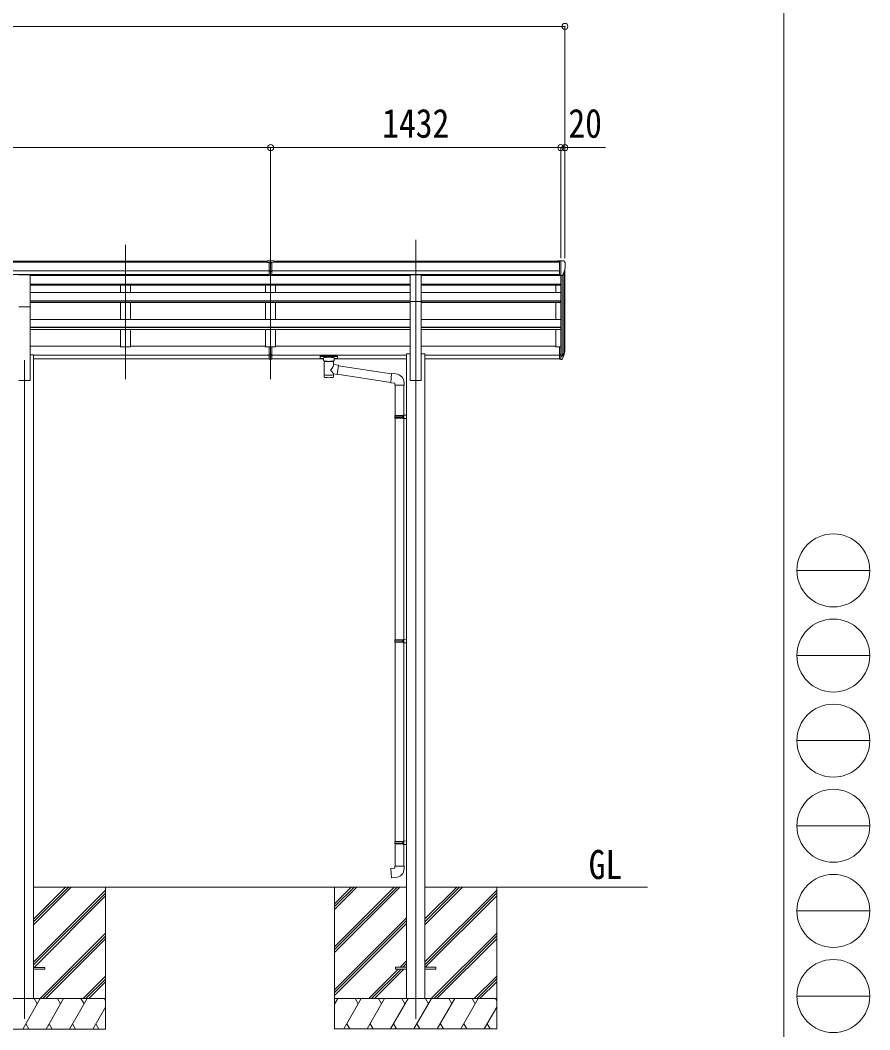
# Model space of a CAD drawing. Units: millimetres at full size, sheet at 1:30. Extents: x -8385 to 8479, y -5853 to 5787.
# Drawn here: x 4287 to 8479, y -3349 to 1632 of the extents above; entities that cross this region are included whole.
import ezdxf
from ezdxf.enums import TextEntityAlignment as Align

# ---------------------------------------------------------------- set-up
doc = ezdxf.new("R2010")
doc.units = ezdxf.units.MM
doc.header["$LTSCALE"] = 30
doc.header["$PDMODE"] = 32
doc.header["$PDSIZE"] = 30
for name, color, linetype, lineweight in [('0-0_0', 7, 'Continuous', 9), ('0-1_本体', 4, 'Continuous', 9), ('0-2_部品', 7, 'Continuous', 9), ('0-8_PARTS2', 2, 'Continuous', 9), ('0-A_寸法', 6, 'Continuous', 9), ('F-0_240', 7, 'Continuous', 9)]:
    doc.layers.add(name, color=color, linetype=linetype, lineweight=lineweight)
doc.styles.add('ＭＳ ゴシック', font='')
doc.styles.get('ＭＳ ゴシック').set_extended_font_data('MS Gothic')

msp = doc.modelspace()

# ---------------------------------------------------------------- linework, layer by layer
at = {"layer": '0-0_0'}
for p, q in [((4353.33, -2831.1), (4538.96, -2645.47)), ((4353.33, -2816.96), (4524.82, -2645.47)), ((4353.33, -2802.82), (4510.68, -2645.47)), ((4353.33, -2645.47), (6192.93, -2645.47)), ((4353.33, -3014.95), (4708.13, -2660.15)), ((4353.33, -3029.09), (4708.13, -2674.29)), ((4355.59, -3040.97), (4708.13, -2688.44)), ((4708.13, -2645.47), (4708.13, -3345.47)), ((5838.13, -2645.04), (5838.13, -3345.04)), ((5838.13, -2939.22), (6132.31, -2645.04)), ((5838.13, -2953.36), (6146.45, -2645.04)), ((5838.13, -2967.5), (6160.59, -2645.04)), ((5838.13, -2755.37), (5948.46, -2645.04)), ((5838.13, -2741.23), (5934.32, -2645.04)), ((5838.13, -2727.09), (5920.18, -2645.04)), ((7381.61, -2645.04), (6283.33, -2645.04)), ((6283.33, -2830.67), (6468.96, -2645.04)), ((6283.33, -2816.53), (6454.82, -2645.04)), ((6283.33, -2802.39), (6440.68, -2645.04)), ((6283.33, -3014.52), (6638.13, -2659.72)), ((6283.33, -3028.66), (6638.13, -2673.86)), ((6285.59, -3040.54), (6638.13, -2688)), ((6638.13, -2645.04), (6638.13, -3345.04)), ((5838.13, -3151.35), (6192.93, -2796.55)), ((5838.13, -3165.49), (6192.93, -2810.69)), ((5838.13, -3179.63), (6192.93, -2824.84)), ((4384.94, -3195.47), (4708.13, -2872.28)), ((4399.08, -3195.47), (4708.13, -2886.43)), ((6314.94, -3195.04), (6638.13, -2871.85)), ((6329.08, -3195.04), (6638.13, -2885.99)), ((4413.23, -3195.47), (4708.13, -2900.57)), ((6343.22, -3195.04), (6638.13, -2900.14)), ((6161.07, -3040.54), (6192.93, -3008.68)), ((6175.21, -3040.54), (6192.93, -3022.83)), ((6189.36, -3040.54), (6192.93, -3036.97)), ((4597.07, -3195.47), (4708.13, -3084.41)), ((6006.57, -3195.04), (6152.07, -3049.54)), ((6020.71, -3195.04), (6166.21, -3049.54)), ((6034.86, -3195.04), (6180.36, -3049.54)), ((6527.07, -3195.04), (6638.13, -3083.98)), ((4611.22, -3195.47), (4708.13, -3098.56)), ((4625.36, -3195.47), (4708.13, -3112.7)), ((6541.21, -3195.04), (6638.13, -3098.13)), ((6555.36, -3195.04), (6638.13, -3112.27)), ((4708.13, -3195.47), (3908.13, -3195.47)), ((4299.29, -3345.47), (4385.89, -3195.47)), ((4370.89, -3221.45), (4355.89, -3195.47)), ((4414.76, -3345.47), (4501.36, -3195.47)), ((4486.36, -3221.45), (4471.36, -3195.47)), ((4530.23, -3345.47), (4616.83, -3195.47)), ((4586.83, -3195.47), (4601.83, -3221.45)), ((4645.7, -3345.47), (4708.13, -3237.33)), ((4702.3, -3195.47), (4708.13, -3205.57)), ((6638.13, -3195.04), (5838.13, -3195.04)), ((5838.13, -3222.54), (5854.01, -3195.04)), ((5882.88, -3345.04), (5969.48, -3195.04)), ((5954.48, -3221.02), (5939.48, -3195.04)), ((5998.35, -3345.04), (6084.95, -3195.04)), ((6069.95, -3221.02), (6054.95, -3195.04)), ((6113.82, -3345.04), (6200.42, -3195.04)), ((6185.42, -3221.02), (6170.42, -3195.04)), ((6229.29, -3345.04), (6315.89, -3195.04)), ((6300.89, -3221.02), (6285.89, -3195.04)), ((6344.76, -3345.04), (6431.36, -3195.04)), ((6416.36, -3221.02), (6401.36, -3195.04)), ((6460.23, -3345.04), (6546.83, -3195.04)), ((6516.83, -3195.04), (6531.83, -3221.02)), ((6575.7, -3345.04), (6638.13, -3236.9)), ((6632.3, -3195.04), (6638.13, -3205.14)), ((4314.29, -3319.49), (4329.29, -3345.47)), ((4429.76, -3319.49), (4444.76, -3345.47)), ((4545.23, -3319.49), (4560.23, -3345.47)), ((4660.7, -3319.49), (4675.7, -3345.47)), ((5897.88, -3319.06), (5912.87, -3345.04)), ((6013.35, -3319.06), (6028.34, -3345.04)), ((6128.82, -3319.06), (6143.82, -3345.04)), ((6244.29, -3319.06), (6259.29, -3345.04)), ((6359.76, -3319.06), (6374.76, -3345.04)), ((6475.23, -3319.06), (6490.23, -3345.04)), ((6590.7, -3319.06), (6605.69, -3345.04)), ((3908.13, -3345.47), (4708.13, -3345.47)), ((5838.13, -3345.04), (6638.13, -3345.04))]:
    msp.add_line(p, q, dxfattribs=at)
at = {"layer": '0-1_本体'}
for p, q in [((-199.37, 443.53), (5505.63, 443.53)), ((-199.37, 438.18), (5505.63, 438.18)), ((5538.63, 443.53), (6947.63, 443.53)), ((5538.63, 438.18), (6947.63, 438.18)), ((6974.13, 17.8), (6974.13, 406.78)), ((-199.37, 394.65), (5515.63, 394.65)), ((-199.37, 376.98), (5515.63, 376.98)), ((4335.63, 374.61), (5515.63, 374.61)), ((4335.63, 371.61), (5522.13, 371.61)), ((4781.13, 374.61), (4781.13, 371.61)), ((4831.13, 374.61), (4831.13, 371.61)), ((5497.13, 374.61), (5497.13, 371.61)), ((5522.13, 371.61), (6210.63, 371.61)), ((5522.13, 324.28), (5522.13, 371.61)), ((5528.63, 394.65), (6947.63, 394.65)), ((5528.63, 376.98), (6947.63, 376.98)), ((5528.63, 374.61), (6210.63, 374.61)), ((5547.13, 374.61), (5547.13, 371.61)), ((6265.63, 374.61), (6947.63, 374.61)), ((6265.63, 371.61), (6954.13, 371.61)), ((6954.13, 372.15), (6954.13, 21.65)), ((6960.13, 372.62), (6960.13, -22.78)), ((6969.85, 387.98), (6969.85, -4.78)), ((5522.13, 329.45), (4335.63, 329.45)), ((5522.13, 328.06), (4335.63, 328.06)), ((5522.13, 324.28), (4335.63, 324.28)), ((4781.13, 324.28), (4781.13, 288.21)), ((4831.13, 324.28), (4831.13, 288.21)), ((5497.13, 324.28), (5497.13, 288.21)), ((5522.13, 329.45), (6210.63, 329.45)), ((5522.13, 328.06), (6210.63, 328.06)), ((5522.13, 324.28), (6210.63, 324.28)), ((5547.13, 324.28), (5547.13, 288.21)), ((6265.63, 329.45), (6954.13, 329.45)), ((6265.63, 328.06), (6954.13, 328.06)), ((6265.63, 324.28), (6954.13, 324.28)), ((6929.13, 288.21), (6929.13, 324.37)), ((5522.13, 288.21), (4335.63, 288.21)), ((5522.13, 288.21), (6210.63, 288.21)), ((5522.13, 239.2), (5522.13, 288.21)), ((6265.63, 288.21), (6954.13, 288.21)), ((5522.13, 247.47), (4335.63, 247.47)), ((5522.13, 245.99), (4335.63, 245.99)), ((4335.63, -145.04), (4335.63, 243.19)), ((5522.13, 239.2), (4335.63, 239.2)), ((4781.13, 239.2), (4781.13, 155.84)), ((4831.13, 239.2), (4831.13, 155.84)), ((5497.13, 239.2), (5497.13, 155.84)), ((5522.13, 247.47), (6210.63, 247.47)), ((5522.13, 245.99), (6210.63, 245.99)), ((5522.13, 239.2), (6210.63, 239.2)), ((5547.13, 239.2), (5547.13, 155.84)), ((6210.63, -145.04), (6210.63, 243.19)), ((6265.63, 247.47), (6954.13, 247.47)), ((6265.63, 245.99), (6954.13, 245.99)), ((6265.63, -145.04), (6265.63, 243.19)), ((6265.63, 239.2), (6954.13, 239.2)), ((6929.13, 155.84), (6929.13, 239.18)), ((4335.63, 155.84), (5522.13, 155.84)), ((5522.13, 155.84), (6210.63, 155.84)), ((5522.13, 155.84), (5522.13, 105.5)), ((6265.63, 155.84), (6954.13, 155.84)), ((5522.13, 116.63), (4335.63, 116.63)), ((5522.13, 115.16), (4335.63, 115.16)), ((5522.13, 105.5), (4335.63, 105.5)), ((4781.13, 105.67), (4781.13, 19.43)), ((4831.13, 105.67), (4831.13, 19.43)), ((5497.13, 105.67), (5497.13, 19.43)), ((5522.13, 116.63), (6210.63, 116.63)), ((5522.13, 115.16), (6210.63, 115.16)), ((5522.13, 105.5), (6210.63, 105.5)), ((5547.13, 105.67), (5547.13, 19.43)), ((6265.63, 116.63), (6954.13, 116.63)), ((6265.63, 115.16), (6954.13, 115.16)), ((6265.63, 105.5), (6954.13, 105.5)), ((6929.13, 19.43), (6929.13, 105.5)), ((4335.63, 24.25), (4781.13, 24.25)), ((4831.13, 19.45), (4781.13, 19.45)), ((4831.13, 24.25), (5497.13, 24.25)), ((5547.13, 19.45), (5497.13, 19.45)), ((5547.13, 24.25), (6210.63, 24.25)), ((6265.63, 24.25), (6929.13, 24.25)), ((6929.13, 19.45), (6947.63, 19.45)), ((4335.63, -18.66), (4353.33, -18.66)), ((4353.33, -18.66), (4353.33, -3195.04)), ((4353.33, -20.06), (5515.63, -20.06)), ((4353.33, -21.44), (5515.63, -21.44)), ((4353.33, -38.62), (5515.63, -38.62)), ((5528.63, -20.06), (6192.93, -20.06)), ((5528.63, -21.44), (6192.93, -21.44)), ((5528.63, -38.62), (5782.63, -38.62)), ((5836.63, -38.62), (6192.93, -38.62)), ((6192.93, -15.04), (6210.63, -15.04)), ((6192.93, -15.04), (6192.93, -3195.04)), ((6265.63, -15.04), (6283.33, -15.04)), ((6283.33, -15.04), (6283.33, -3195.04)), ((6283.33, -20.06), (6947.63, -20.06)), ((6283.33, -21.44), (6947.63, -21.44)), ((6283.33, -38.62), (6947.63, -38.62)), ((4280.63, -145.04), (4335.63, -145.04)), ((6210.63, -145.04), (6265.63, -145.04))]:
    msp.add_line(p, q, dxfattribs=at)
at = {"layer": '0-2_部品'}
for p, q in [((5505.63, 437.1), (5505.63, 444.94)), ((5505.63, 437.1), (5515.63, 437.1)), ((5522.13, 436.28), (5515.63, 436.68)), ((5515.63, 435.1), (5528.63, 435.1)), ((5528.63, 436.62), (5522.13, 436.3)), ((5528.63, 373.47), (5528.63, 438.75)), ((6947.63, 445.13), (6937.63, 445.04)), ((6937.63, 443.53), (6937.63, 445.04)), ((6947.63, 373.15), (6947.63, 445.13)), ((6966.13, 445.13), (6947.63, 445.13)), ((6954.13, 372.15), (6954.13, 445.13)), ((6966.13, 445.13), (6968.46, 444.99)), ((6969.22, 444.56), (6973.29, 438.76)), ((6976.13, 435.76), (6976.13, 435.13)), ((4280.63, 375.26), (4335.63, 375.26)), ((4335.63, 218.31), (4335.63, 375.26)), ((5515.63, 393.58), (5522.13, 393.41)), ((5515.63, 374.53), (5522.13, 374.14)), ((5522.13, 393.41), (5528.63, 393.58)), ((5522.13, 374.14), (5528.63, 374.53)), ((6210.63, 375.26), (6265.63, 375.26)), ((6210.63, 243.19), (6210.63, 375.26)), ((6265.63, 243.19), (6265.63, 375.26)), ((6947.63, 373.15), (6954.13, 373.15)), ((6954.13, 372.15), (6959.34, 372.47)), ((6961.76, 373.96), (6971.03, 390.03)), ((4280.63, 218.31), (4335.63, 218.31)), ((6210.63, 243.19), (6265.63, 243.19)), ((5515.63, -18.06), (5515.63, 19.43)), ((5522.13, 24.23), (5522.13, 24.23)), ((5528.63, -18.06), (5528.63, 19.43)), ((6947.63, 20.25), (6947.63, -40.81)), ((6947.63, 20.25), (6954.13, 20.25)), ((6954.13, 20.25), (6954.13, -41.63)), ((5515.63, -18.06), (5528.63, -18.06)), ((5515.63, -40.3), (5515.63, -18.06)), ((5515.63, -23.46), (5528.63, -23.46)), ((5515.63, -39.24), (5522.13, -39.63)), ((5522.13, -39.63), (5528.63, -39.24)), ((5528.63, -40.3), (5528.63, -18.06)), ((5766.13, -26.52), (5766.13, -37.28)), ((5766.13, -26.71), (5766.13, -28.25)), ((5768.13, -25.86), (5851.13, -25.86)), ((5768.13, -28.03), (5851.13, -28.03)), ((5768.13, -37.94), (5782.63, -37.94)), ((5782.63, -44.75), (5782.63, -34.48)), ((5786.73, -49.25), (5786.71, -129.54)), ((5832.53, -66.82), (5832.53, -49.24)), ((5836.63, -44.75), (5836.63, -34.48)), ((5836.63, -37.94), (5851.13, -37.94)), ((5853.13, -26.52), (5853.13, -37.28)), ((6947.63, -18.06), (6954.13, -18.06)), ((6947.63, -23.46), (6954.13, -23.46)), ((6947.63, -40.81), (6954.13, -40.81)), ((6954.13, -24.46), (6959.27, -24.46)), ((6954.13, -26.46), (6958.98, -26.46)), ((6954.13, -41.63), (6958.98, -41.63)), ((6960.56, -23.71), (6970.32, -5.29)), ((6971.74, -5.79), (6961.57, -24.96)), ((6969.15, -22.64), (6961.57, -40.13)), ((5857.75, -70.73), (5832.53, -66.82)), ((5857.75, -70.73), (5850.73, -115.99)), ((6118.84, -113.3), (5857.44, -72.75)), ((5832.55, -129.54), (5832.53, -112.92)), ((5832.53, -113.17), (5850.73, -115.99)), ((6115.17, -155.23), (5851, -114.25)), ((6139.85, -113.12), (6119.02, -111.29)), ((6134.93, -168.86), (6180.93, -168.86)), ((6136.93, -168.86), (6136.93, -319.1)), ((6178.93, -168.86), (6178.93, -316.54)), ((6180.93, -168.86), (6180.93, -157.94)), ((6134.93, -321.1), (6135.93, -319.1)), ((6134.93, -321.1), (6178.93, -321.1)), ((6134.93, -321.1), (6134.93, -329.1)), ((6134.93, -329.1), (6178.93, -329.1)), ((6134.93, -329.1), (6135.93, -331.1)), ((6135.93, -319.1), (6178.93, -319.1)), ((6135.93, -331.1), (6178.93, -331.1)), ((6136.93, -331.1), (6136.93, -1425.29)), ((6174.45, -321.1), (6174.02, -319.1)), ((6176.93, -316.6), (6192.93, -316.13)), ((6176.93, -318.6), (6176.93, -316.6)), ((6176.93, -318.6), (6178.93, -318.6)), ((6176.93, -333.6), (6176.93, -331.6)), ((6176.93, -333.6), (6192.93, -334.07)), ((6178.93, -333.66), (6178.93, -1422.73)), ((6192.93, -316.13), (6192.93, -334.07)), ((6134.93, -1427.29), (6135.93, -1425.29)), ((6134.93, -1427.29), (6178.93, -1427.29)), ((6134.93, -1427.29), (6134.93, -1435.29)), ((6134.93, -1435.29), (6178.93, -1435.29)), ((6134.93, -1435.29), (6135.93, -1437.29)), ((6135.93, -1425.29), (6178.93, -1425.29)), ((6135.93, -1437.29), (6178.93, -1437.29)), ((6136.93, -1437.29), (6136.93, -2420.45)), ((6174.45, -1427.29), (6174.02, -1425.29)), ((6176.93, -1422.79), (6192.93, -1422.32)), ((6176.93, -1424.79), (6176.93, -1422.79)), ((6176.93, -1424.79), (6178.93, -1424.79)), ((6176.93, -1439.79), (6176.93, -1437.79)), ((6176.93, -1439.79), (6192.93, -1440.26)), ((6178.93, -1439.84), (6178.93, -2417.89)), ((6192.93, -1422.32), (6192.93, -1440.26)), ((6134.93, -2422.45), (6135.93, -2420.45)), ((6134.93, -2422.45), (6178.93, -2422.45)), ((6134.93, -2422.45), (6134.93, -2430.45)), ((6134.93, -2430.45), (6178.93, -2430.45)), ((6134.93, -2430.45), (6135.93, -2432.45)), ((6135.93, -2420.45), (6178.93, -2420.45)), ((6135.93, -2432.45), (6178.93, -2432.45)), ((6136.93, -2432.45), (6136.93, -2542.45)), ((6174.45, -2422.45), (6174.02, -2420.45)), ((6176.93, -2417.95), (6192.93, -2417.48)), ((6176.93, -2419.95), (6176.93, -2417.95)), ((6176.93, -2419.95), (6178.93, -2419.95)), ((6176.93, -2434.95), (6176.93, -2432.95)), ((6176.93, -2434.95), (6192.93, -2435.42)), ((6178.93, -2435), (6178.93, -2542.45)), ((6192.93, -2417.48), (6192.93, -2435.42)), ((6134.93, -2542.45), (6180.93, -2542.45)), ((6134.93, -2552.45), (6134.93, -2542.45)), ((6180.93, -2542.45), (6180.93, -2553.36))]:
    msp.add_line(p, q, dxfattribs=at)
at = {"layer": '0-2_部品', "color": 4}
for p, q in [((4407.73, -3040.97), (4352.93, -3040.97)), ((6138.13, -3040.54), (6138.13, -3049.54)), ((6192.93, -3040.54), (6138.13, -3040.54)), ((6192.93, -3049.54), (6138.13, -3049.54)), ((6338.13, -3040.54), (6283.33, -3040.54)), ((6338.13, -3049.54), (6283.33, -3049.54)), ((6338.13, -3040.54), (6338.13, -3049.54))]:
    msp.add_line(p, q, dxfattribs=at)
at = {"layer": '0-2_部品'}
for points in [[(5505.63, 444.94), (5523.63, 445.1), (5538.63, 444.97)], [(5528.63, 373.47), (5522.13, 373.07), (5515.63, 373.47), (5515.63, 438.81)], [(5528.63, 437.14), (5538.63, 437.23), (5538.63, 444.97)], [(5528.63, 392.48), (5525.37, 392.39), (5522.13, 392.31), (5518.89, 392.39), (5515.63, 392.48)], [(5528.63, -40.3), (5522.13, -40.7), (5515.63, -40.3)], [(5766.13, -26.52), (5766.17, -26.33), (5766.25, -26.19), (5766.35, -26.09), (5766.45, -26.03), (5766.57, -25.99), (5766.86, -25.93), (5767.36, -25.88), (5767.9, -25.86), (5768.13, -25.86)], [(5766.13, -37.28), (5766.17, -37.48), (5766.25, -37.61), (5766.35, -37.71), (5766.45, -37.77), (5766.57, -37.81), (5766.86, -37.87), (5767.36, -37.92), (5767.9, -37.94), (5768.13, -37.94)], [(5782.67, -44.7), (5782.65, -45.05), (5782.89, -46.01), (5783.41, -46.89), (5784.22, -47.73), (5785.33, -48.53), (5786.73, -49.25)], [(5832.53, -49.24), (5832.76, -49.15), (5834.12, -48.41), (5835.23, -47.56), (5835.99, -46.7), (5836.45, -45.8), (5836.62, -44.91)], [(5851.13, -25.86), (5851.48, -25.86), (5852.01, -25.89), (5852.46, -25.94), (5852.77, -26.01), (5852.94, -26.11), (5853.06, -26.25), (5853.12, -26.43), (5853.13, -26.52)], [(5851.13, -37.94), (5851.48, -37.94), (5852.01, -37.91), (5852.46, -37.86), (5852.77, -37.79), (5852.94, -37.69), (5853.06, -37.55), (5853.12, -37.37), (5853.13, -37.28)], [(6119.02, -111.29), (6115.01, -157.12), (6134.93, -158.86), (6134.93, -168.86)], [(6174.45, -321.1), (6174.45, -329.1), (6174.02, -331.1)], [(6176.93, -331.6), (6178.93, -331.6), (6178.93, -318.6)], [(6174.45, -1427.29), (6174.45, -1435.29), (6174.02, -1437.29)], [(6176.93, -1437.79), (6178.93, -1437.79), (6178.93, -1424.79)], [(6174.45, -2422.45), (6174.45, -2430.45), (6174.02, -2432.45)], [(6176.93, -2432.95), (6178.93, -2432.95), (6178.93, -2419.95)], [(6139.85, -2598.19), (6119.02, -2600.01), (6115.01, -2554.19), (6134.93, -2552.45)]]:
    msp.add_lwpolyline(points, dxfattribs=at)
at = {"layer": '0-2_部品', "color": 4}
msp.add_lwpolyline([(4407.73, -3040.97), (4407.73, -3049.97), (4352.93, -3049.97)], dxfattribs=at)
at = {"layer": '0-2_部品'}
for centre, radius, start, end in [((6968.4, 443.99), 1, 35, 86.5), ((6774.13, 435.13), 202, 347.09739, 0), ((6973.13, 435.76), 3, 0, 87), ((6959.16, 375.46), 3, 273.5, 330), ((6840.91, 13.44), 133.22, 344.28698, 356.72013), ((6886.18, 20.66), 88.05, 342.78929, 2.77608), ((6885.47, 16.38), 89.07, 345.58812, 5.50424), ((6958.98, -23.46), 3, 270, 330), ((6958.98, -38.63), 3, 270, 330), ((6959.27, -22.96), 1.5, 270, 330), ((6135.93, -157.94), 45, 0, 85), ((6135.93, -2553.36), 45, 275, 0)]:
    msp.add_arc(centre, radius, start, end, dxfattribs=at)
for centre, major_axis, ratio, start_param, end_param in [((5546.7, 434.79), (24.57, -1.51), 0.121868, 3.1422238, 3.1491027), ((5768.13, -28.25), (2, 0), 0.109601, 1.5707963, 3.1415927), ((5809.63, -34.48), (27, 0), 0.122176, 6.2831853, 9.424778), ((5809.64, -49.71), (-22.91, 0.42), 0.072511, 0.0008029, 1.5715993), ((5809.62, -49.71), (22.92, 0.42), 0.07247, 4.71158, 6.2823764), ((5820.63, -44.75), (16, 0), 0.361356, 6.2636979, 6.2831853), ((5851.13, -28.25), (2, 0), 0.109601, 0, 1.5707963), ((5809.64, -51.33), (-22.91, 0.42), 0.072511, 0.0008029, 1.5715993), ((5809.62, -51.33), (22.92, 0.42), 0.07247, 4.71158, 6.2823764), ((5809.63, -93.37), (-22.81, -26.62), 0.234429, 1.6855472, 3.1268519), ((5812.19, -90.72), (20.32, -22.25), 0.045535, 0.0389954, 1.3075346), ((5809.63, -129.54), (22.92, 0), 0.101955, 3.1415499, 6.2833984), ((5809.63, -117.1), (22.91, 0), 0.122865, 3.1415927, 6.2831853)]:
    msp.add_ellipse(centre, major_axis=major_axis, ratio=ratio, start_param=start_param, end_param=end_param, dxfattribs=at)
at = {"layer": '0-8_PARTS2'}
for p, q in [((5522.13, -138.84), (5522.13, 548.14)), ((6238.13, -138.84), (6238.13, 548.14)), ((4806.13, -139.27), (4806.13, 523.26)), ((4308.13, -45.47), (4308.13, -3295.47)), ((6238.13, -45.04), (6238.13, -3295.04))]:
    msp.add_line(p, q, dxfattribs=at)
at = {"layer": '0-A_寸法'}
for p, q in [((-225.87, 1600.96), (6974.13, 1600.96)), ((6974.13, 1600.96), (6974.13, 457.26)), ((-205.87, 1002.89), (5522.13, 1002.89)), ((5522.13, 1002.89), (5522.13, 457.26)), ((5522.13, 1002.89), (5522.13, 457.26)), ((5522.13, 1002.89), (6954.13, 1002.89)), ((6954.13, 1002.89), (6954.13, 457.26)), ((6954.13, 1002.89), (6974.13, 1002.89)), ((6974.13, 1002.89), (6974.13, 457.26)), ((6974.13, 1002.89), (7174.13, 1002.89))]:
    msp.add_line(p, q, dxfattribs=at)
for p in [(6974.13, 1600.96), (5522.13, 1002.89), (6954.13, 1002.89), (6974.13, 1002.89)]:
    msp.add_point(p, dxfattribs=at)
at = {"layer": 'F-0_240', "color": 5}
msp.add_line((8054.55, 5787.34), (8054.55, -5852.66), dxfattribs=at)
at = {"layer": 'F-0_240', "color": 4}
for p, q in [((8118.66, -1082.66), (8478.66, -1082.66)), ((8118.66, -1502.66), (8478.66, -1502.66)), ((8118.66, -1922.66), (8478.66, -1922.66)), ((8118.66, -2342.66), (8478.66, -2342.66)), ((8118.66, -2762.66), (8478.66, -2762.66)), ((8118.66, -3182.66), (8478.66, -3182.66))]:
    msp.add_line(p, q, dxfattribs=at)
for centre in [(8298.66, -1082.66), (8298.66, -1502.66), (8298.66, -1922.66), (8298.66, -2342.66), (8298.66, -2762.66), (8298.66, -3182.66)]:
    msp.add_circle(centre, 180, dxfattribs=at)

# ---------------------------------------------------------------- texts
at = {"layer": '0-0_0', "style": 'ＭＳ ゴシック', "width": 0.85}
msp.add_text('GL', height=143, dxfattribs=at).set_placement((7091.6, -2647.91), align=Align.BOTTOM_LEFT)
at = {"layer": '0-A_寸法', "color": 7, "style": 'ＭＳ ゴシック', "width": 0.85}
for s, p in [('1432', (6073.13, 1008.89)), ('20', (6991.63, 1008.89))]:
    msp.add_text(s, height=143, dxfattribs=at).set_placement(p, align=Align.BOTTOM_LEFT)

doc.saveas('drawing.dxf')
